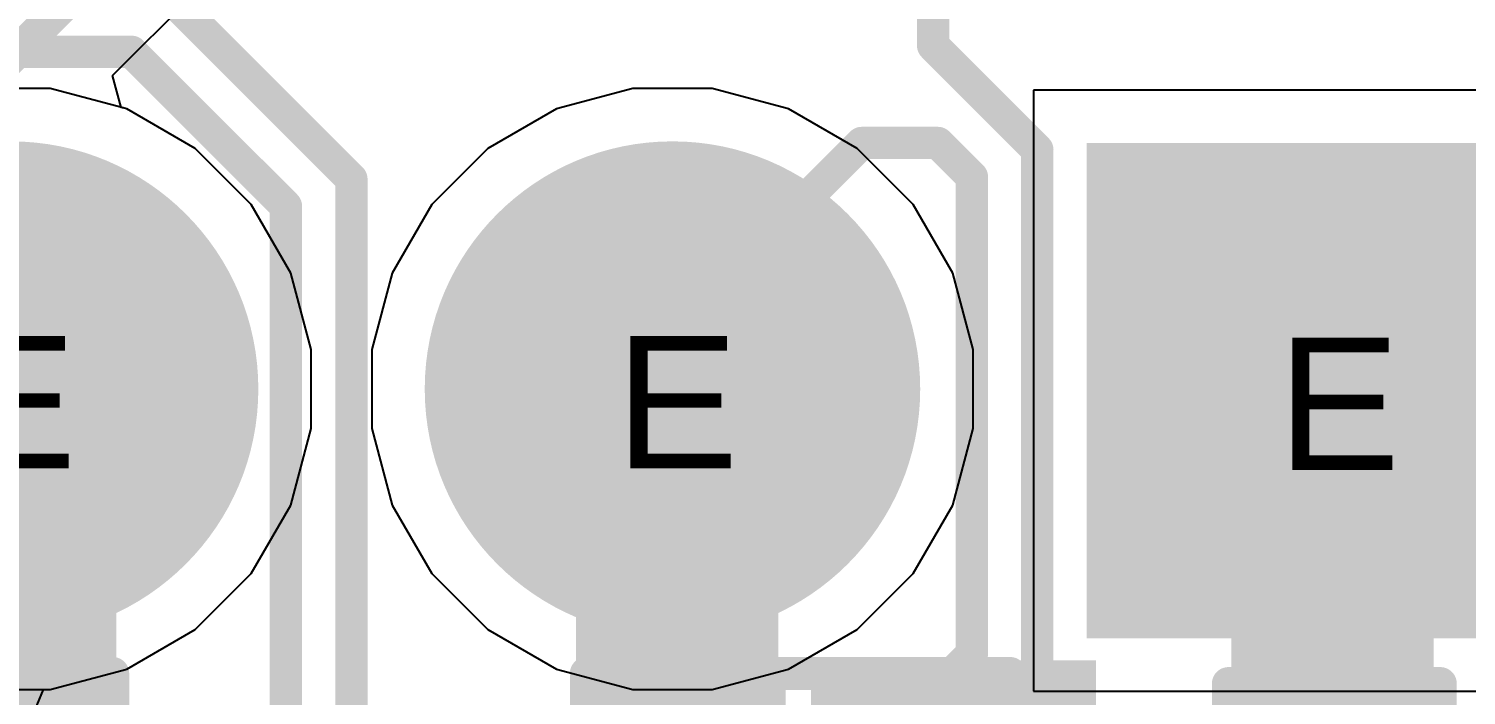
# Model space of a CAD drawing. Header units: inches. Extents: x 0 to 208, y 0 to 213.
# Drawn here: x 5.1643 to 5.3814, y 3.5692 to 3.67 of the extents above; entities that cross this region are included whole.
import ezdxf

# ---------------------------------------------------------------- set-up
doc = ezdxf.new("R2010")
doc.units = ezdxf.units.IN
doc.header["$MEASUREMENT"] = 0
for name, color, linetype in [('Bottom Layer', 5, 'Continuous'), ('Bottom Overlay', 54, 'Continuous'), ('Bottom Paste', 16, 'Continuous'), ('Bottom Solder', 6, 'Continuous'), ('Drill Drawing', 1, 'Continuous'), ('L2_GND1', 16, 'Continuous'), ('L3_SIG1', 76, 'Continuous'), ('L4_PWR', 90, 'Continuous'), ('L5_GND2', 156, 'Continuous'), ('L6_SIG2', 130, 'Continuous'), ('L7_GND3', 216, 'Continuous'), ('Multi-Layer', 9, 'Continuous'), ('Pad Holes', 156, 'Continuous'), ('Top Layer', 1, 'Continuous'), ('Top Solder', 216, 'Continuous')]:
    doc.layers.add(name, color=color, linetype=linetype)
doc.styles.add('Arial', font='', dxfattribs={"height": 0.2})
doc.styles.get('Arial').set_extended_font_data('Arial')

# ---------------------------------------------------------------- blocks, each defined once
blk = doc.blocks.new('HR911130C_520')
at = {"layer": 'Bottom Layer'}
h = blk.add_hatch(color=5, dxfattribs=at)
edge = h.paths.add_edge_path()
edge.add_arc((0.025, -0.27238), 0.03543, 0, 360)
h = blk.add_hatch(color=5, dxfattribs=at)
edge = h.paths.add_edge_path()
edge.add_arc((0.125, -0.27238), 0.03543, 0, 360)
blk.add_hatch(color=5, dxfattribs=at).paths.add_polyline_path([(0.26043, -0.30805), (0.18957, -0.30805), (0.18957, -0.23719), (0.26043, -0.23719)])
at = {"layer": 'Bottom Solder'}
h = blk.add_hatch(color=6, dxfattribs=at)
edge = h.paths.add_edge_path()
edge.add_arc((0.025, -0.27238), 0.03743, 0, 360)
h = blk.add_hatch(color=6, dxfattribs=at)
edge = h.paths.add_edge_path()
edge.add_arc((0.125, -0.27238), 0.03743, 0, 360)
blk.add_hatch(color=6, dxfattribs=at).paths.add_polyline_path([(0.26243, -0.31005), (0.18757, -0.31005), (0.18757, -0.23519), (0.26243, -0.23519)])
at = {"layer": 'L2_GND1'}
h = blk.add_hatch(color=16, dxfattribs=at)
edge = h.paths.add_edge_path()
edge.add_arc((0.025, -0.27238), 0.03543, 0, 360)
h = blk.add_hatch(color=16, dxfattribs=at)
edge = h.paths.add_edge_path()
edge.add_arc((0.125, -0.27238), 0.03543, 0, 360)
blk.add_hatch(color=16, dxfattribs=at).paths.add_polyline_path([(0.26043, -0.30805), (0.18957, -0.30805), (0.18957, -0.23719), (0.26043, -0.23719)])
at = {"layer": 'L3_SIG1'}
h = blk.add_hatch(color=76, dxfattribs=at)
edge = h.paths.add_edge_path()
edge.add_arc((0.025, -0.27238), 0.03543, 0, 360)
h = blk.add_hatch(color=76, dxfattribs=at)
edge = h.paths.add_edge_path()
edge.add_arc((0.125, -0.27238), 0.03543, 0, 360)
blk.add_hatch(color=76, dxfattribs=at).paths.add_polyline_path([(0.26043, -0.30805), (0.18957, -0.30805), (0.18957, -0.23719), (0.26043, -0.23719)])
at = {"layer": 'L4_PWR'}
h = blk.add_hatch(color=90, dxfattribs=at)
edge = h.paths.add_edge_path()
edge.add_arc((0.025, -0.27238), 0.03543, 0, 360)
h = blk.add_hatch(color=90, dxfattribs=at)
edge = h.paths.add_edge_path()
edge.add_arc((0.125, -0.27238), 0.03543, 0, 360)
blk.add_hatch(color=90, dxfattribs=at).paths.add_polyline_path([(0.26043, -0.30805), (0.18957, -0.30805), (0.18957, -0.23719), (0.26043, -0.23719)])
at = {"layer": 'L5_GND2'}
h = blk.add_hatch(color=156, dxfattribs=at)
edge = h.paths.add_edge_path()
edge.add_arc((0.025, -0.27238), 0.03543, 0, 360)
h = blk.add_hatch(color=156, dxfattribs=at)
edge = h.paths.add_edge_path()
edge.add_arc((0.125, -0.27238), 0.03543, 0, 360)
blk.add_hatch(color=156, dxfattribs=at).paths.add_polyline_path([(0.26043, -0.30805), (0.18957, -0.30805), (0.18957, -0.23719), (0.26043, -0.23719)])
at = {"layer": 'L6_SIG2'}
h = blk.add_hatch(color=130, dxfattribs=at)
edge = h.paths.add_edge_path()
edge.add_arc((0.025, -0.27238), 0.03543, 0, 360)
h = blk.add_hatch(color=130, dxfattribs=at)
edge = h.paths.add_edge_path()
edge.add_arc((0.125, -0.27238), 0.03543, 0, 360)
blk.add_hatch(color=130, dxfattribs=at).paths.add_polyline_path([(0.26043, -0.30805), (0.18957, -0.30805), (0.18957, -0.23719), (0.26043, -0.23719)])
at = {"layer": 'L7_GND3'}
h = blk.add_hatch(color=216, dxfattribs=at)
edge = h.paths.add_edge_path()
edge.add_arc((0.025, -0.27238), 0.03543, 0, 360)
h = blk.add_hatch(color=216, dxfattribs=at)
edge = h.paths.add_edge_path()
edge.add_arc((0.125, -0.27238), 0.03543, 0, 360)
blk.add_hatch(color=216, dxfattribs=at).paths.add_polyline_path([(0.26043, -0.30805), (0.18957, -0.30805), (0.18957, -0.23719), (0.26043, -0.23719)])
at = {"layer": 'Multi-Layer'}
h = blk.add_hatch(color=9, dxfattribs=at)
edge = h.paths.add_edge_path()
edge.add_arc((0.025, -0.27238), 0.03543, 0, 360)
h = blk.add_hatch(color=9, dxfattribs=at)
edge = h.paths.add_edge_path()
edge.add_arc((0.125, -0.27238), 0.03543, 0, 360)
blk.add_hatch(color=9, dxfattribs=at).paths.add_polyline_path([(0.26043, -0.30805), (0.18957, -0.30805), (0.18957, -0.23719), (0.26043, -0.23719)])
at = {"layer": 'Pad Holes'}
h = blk.add_hatch(color=7, dxfattribs=at)
edge = h.paths.add_edge_path()
edge.add_arc((0.025, -0.27238), 0.01772, 0, 360)
h = blk.add_hatch(color=7, dxfattribs=at)
edge = h.paths.add_edge_path()
edge.add_arc((0.125, -0.27238), 0.01772, 0, 360)
h = blk.add_hatch(color=7, dxfattribs=at)
edge = h.paths.add_edge_path()
edge.add_arc((0.225, -0.27262), 0.01772, 0, 360)
at = {"layer": 'Top Layer'}
h = blk.add_hatch(color=1, dxfattribs=at)
edge = h.paths.add_edge_path()
edge.add_arc((0.025, -0.27238), 0.03543, 0, 360)
h = blk.add_hatch(color=1, dxfattribs=at)
edge = h.paths.add_edge_path()
edge.add_arc((0.125, -0.27238), 0.03543, 0, 360)
blk.add_hatch(color=1, dxfattribs=at).paths.add_polyline_path([(0.26043, -0.30805), (0.18957, -0.30805), (0.18957, -0.23719), (0.26043, -0.23719)])
at = {"layer": 'Top Solder'}
h = blk.add_hatch(color=216, dxfattribs=at)
edge = h.paths.add_edge_path()
edge.add_arc((0.025, -0.27238), 0.03743, 0, 360)
h = blk.add_hatch(color=216, dxfattribs=at)
edge = h.paths.add_edge_path()
edge.add_arc((0.125, -0.27238), 0.03743, 0, 360)
blk.add_hatch(color=216, dxfattribs=at).paths.add_polyline_path([(0.26243, -0.31005), (0.18757, -0.31005), (0.18757, -0.23519), (0.26243, -0.23519)])
blk = doc.blocks.new('DFN1006_2L__B_541')
at = {"layer": 'Bottom Layer'}
for points in [[(-0.02756, 0.01299), (-0.00591, 0.01299), (-0.00591, -0.01299), (-0.02756, -0.01299)], [(0.0059, 0.01299), (0.02756, 0.01299), (0.02756, -0.01299), (0.0059, -0.01299)]]:
    blk.add_hatch(color=5, dxfattribs=at).paths.add_polyline_path(points)
at = {"layer": 'Bottom Overlay'}
blk.add_hatch(color=54, dxfattribs=at).paths.add_polyline_path([(-0.04501, -0.02001), (-0.03201, -0.02001), (-0.03201, 0.01999), (-0.04501, 0.01999)])
at = {"layer": 'Bottom Paste'}
for points in [[(-0.02756, 0.01299), (-0.00591, 0.01299), (-0.00591, -0.01299), (-0.02756, -0.01299)], [(0.0059, 0.01299), (0.02756, 0.01299), (0.02756, -0.01299), (0.0059, -0.01299)]]:
    blk.add_hatch(color=16, dxfattribs=at).paths.add_polyline_path(points)
at = {"layer": 'Bottom Solder'}
for points in [[(-0.03156, 0.01699), (-0.00191, 0.01699), (-0.00191, -0.01699), (-0.03156, -0.01699)], [(0.0019, 0.01699), (0.03156, 0.01699), (0.03156, -0.01699), (0.0019, -0.01699)]]:
    blk.add_hatch(color=6, dxfattribs=at).paths.add_polyline_path(points)
at = {"layer": 'Bottom Overlay'}
for points in [[(-0.032, -0.018, 0.005, 0.005, 0), (-0.032, 0.018, 0.005, 0.005, 0)], [(-0.032, 0.018, 0.005, 0.005, 0), (0.032, 0.018, 0.005, 0.005, 0)], [(0.032, -0.018, 0.005, 0.005, 0), (0.032, 0.018, 0.005, 0.005, 0)], [(-0.032, -0.018, 0.005, 0.005, 0), (0.032, -0.018, 0.005, 0.005, 0)]]:
    blk.add_lwpolyline(points, format="xyseb", dxfattribs=at)
for points in [[(-0.03325, 0.018, 0.0025, 0.0025, 1), (-0.03075, 0.018, 0.0025, 0.0025, 1)], [(-0.03325, 0.018, 0.0025, 0.0025, 1), (-0.03075, 0.018, 0.0025, 0.0025, 1)], [(0.03075, 0.018, 0.0025, 0.0025, 1), (0.03325, 0.018, 0.0025, 0.0025, 1)], [(0.03075, 0.018, 0.0025, 0.0025, 1), (0.03325, 0.018, 0.0025, 0.0025, 1)], [(-0.03325, -0.018, 0.0025, 0.0025, 1), (-0.03075, -0.018, 0.0025, 0.0025, 1)], [(-0.03325, -0.018, 0.0025, 0.0025, 1), (-0.03075, -0.018, 0.0025, 0.0025, 1)], [(0.03075, -0.018, 0.0025, 0.0025, 1), (0.03325, -0.018, 0.0025, 0.0025, 1)], [(0.03075, -0.018, 0.0025, 0.0025, 1), (0.03325, -0.018, 0.0025, 0.0025, 1)]]:
    blk.add_lwpolyline(points, format="xyseb", close=True, dxfattribs=at)
blk = doc.blocks.new('DFN1006_2L__B_544')
at = {"layer": 'Bottom Layer'}
for points in [[(-0.02756, 0.01299), (-0.00591, 0.01299), (-0.00591, -0.01299), (-0.02756, -0.01299)], [(0.0059, 0.01299), (0.02756, 0.01299), (0.02756, -0.01299), (0.0059, -0.01299)]]:
    blk.add_hatch(color=5, dxfattribs=at).paths.add_polyline_path(points)
at = {"layer": 'Bottom Overlay'}
blk.add_hatch(color=54, dxfattribs=at).paths.add_polyline_path([(-0.04501, -0.02001), (-0.03201, -0.02001), (-0.03201, 0.01999), (-0.04501, 0.01999)])
at = {"layer": 'Bottom Paste'}
for points in [[(-0.02756, 0.01299), (-0.00591, 0.01299), (-0.00591, -0.01299), (-0.02756, -0.01299)], [(0.0059, 0.01299), (0.02756, 0.01299), (0.02756, -0.01299), (0.0059, -0.01299)]]:
    blk.add_hatch(color=16, dxfattribs=at).paths.add_polyline_path(points)
at = {"layer": 'Bottom Solder'}
for points in [[(-0.03156, 0.01699), (-0.00191, 0.01699), (-0.00191, -0.01699), (-0.03156, -0.01699)], [(0.0019, 0.01699), (0.03156, 0.01699), (0.03156, -0.01699), (0.0019, -0.01699)]]:
    blk.add_hatch(color=6, dxfattribs=at).paths.add_polyline_path(points)
at = {"layer": 'Bottom Overlay'}
for points in [[(-0.032, 0.018, 0.005, 0.005, 0), (-0.032, -0.018, 0.005, 0.005, 0)], [(0.032, 0.018, 0.005, 0.005, 0), (-0.032, 0.018, 0.005, 0.005, 0)], [(0.032, 0.018, 0.005, 0.005, 0), (0.032, -0.018, 0.005, 0.005, 0)], [(0.032, -0.018, 0.005, 0.005, 0), (-0.032, -0.018, 0.005, 0.005, 0)]]:
    blk.add_lwpolyline(points, format="xyseb", dxfattribs=at)
for points in [[(-0.03325, 0.018, 0.0025, 0.0025, 1), (-0.03075, 0.018, 0.0025, 0.0025, 1)], [(-0.03325, 0.018, 0.0025, 0.0025, 1), (-0.03075, 0.018, 0.0025, 0.0025, 1)], [(0.03075, 0.018, 0.0025, 0.0025, 1), (0.03325, 0.018, 0.0025, 0.0025, 1)], [(0.03075, 0.018, 0.0025, 0.0025, 1), (0.03325, 0.018, 0.0025, 0.0025, 1)], [(-0.03325, -0.018, 0.0025, 0.0025, 1), (-0.03075, -0.018, 0.0025, 0.0025, 1)], [(-0.03325, -0.018, 0.0025, 0.0025, 1), (-0.03075, -0.018, 0.0025, 0.0025, 1)], [(0.03075, -0.018, 0.0025, 0.0025, 1), (0.03325, -0.018, 0.0025, 0.0025, 1)], [(0.03075, -0.018, 0.0025, 0.0025, 1), (0.03325, -0.018, 0.0025, 0.0025, 1)]]:
    blk.add_lwpolyline(points, format="xyseb", close=True, dxfattribs=at)
blk = doc.blocks.new('____0402_B_593')
at = {"layer": 'Bottom Layer'}
for points in [[(-0.0095, 0.0125), (-0.0095, -0.0125), (-0.0275, -0.0125), (-0.0275, 0.0125)], [(0.0275, 0.0125), (0.0275, -0.0125), (0.0095, -0.0125), (0.0095, 0.0125)]]:
    blk.add_hatch(color=5, dxfattribs=at).paths.add_polyline_path(points)
at = {"layer": 'Bottom Paste'}
for points in [[(-0.0095, 0.0125), (-0.0095, -0.0125), (-0.0275, -0.0125), (-0.0275, 0.0125)], [(0.0275, 0.0125), (0.0275, -0.0125), (0.0095, -0.0125), (0.0095, 0.0125)]]:
    blk.add_hatch(color=16, dxfattribs=at).paths.add_polyline_path(points)
at = {"layer": 'Bottom Solder'}
for points in [[(-0.00714, 0.01486), (-0.00714, -0.01486), (-0.02986, -0.01486), (-0.02986, 0.01486)], [(0.02986, 0.01486), (0.02986, -0.01486), (0.00714, -0.01486), (0.00714, 0.01486)]]:
    blk.add_hatch(color=6, dxfattribs=at).paths.add_polyline_path(points)
at = {"layer": 'Bottom Overlay'}
for points in [[(-0.031, 0.016, 0.005, 0.005, 0), (-0.011, 0.016, 0.005, 0.005, 0)], [(-0.031, 0.016, 0.005, 0.005, 0), (-0.031, -0.016, 0.005, 0.005, 0)], [(0.011, 0.016, 0.005, 0.005, 0), (0.031, 0.016, 0.005, 0.005, 0)], [(0.031, 0.016, 0.005, 0.005, 0), (0.031, -0.016, 0.005, 0.005, 0)], [(-0.031, -0.016, 0.005, 0.005, 0), (-0.011, -0.016, 0.005, 0.005, 0)], [(0.011, -0.016, 0.005, 0.005, 0), (0.031, -0.016, 0.005, 0.005, 0)]]:
    blk.add_lwpolyline(points, format="xyseb", dxfattribs=at)
for points in [[(-0.03225, 0.016, 0.0025, 0.0025, 1), (-0.02975, 0.016, 0.0025, 0.0025, 1)], [(-0.03225, 0.016, 0.0025, 0.0025, 1), (-0.02975, 0.016, 0.0025, 0.0025, 1)], [(-0.01225, 0.016, 0.0025, 0.0025, 1), (-0.00975, 0.016, 0.0025, 0.0025, 1)], [(0.00975, 0.016, 0.0025, 0.0025, 1), (0.01225, 0.016, 0.0025, 0.0025, 1)], [(0.02975, 0.016, 0.0025, 0.0025, 1), (0.03225, 0.016, 0.0025, 0.0025, 1)], [(0.02975, 0.016, 0.0025, 0.0025, 1), (0.03225, 0.016, 0.0025, 0.0025, 1)], [(-0.03225, -0.016, 0.0025, 0.0025, 1), (-0.02975, -0.016, 0.0025, 0.0025, 1)], [(-0.03225, -0.016, 0.0025, 0.0025, 1), (-0.02975, -0.016, 0.0025, 0.0025, 1)], [(-0.01225, -0.016, 0.0025, 0.0025, 1), (-0.00975, -0.016, 0.0025, 0.0025, 1)], [(0.00975, -0.016, 0.0025, 0.0025, 1), (0.01225, -0.016, 0.0025, 0.0025, 1)], [(0.02975, -0.016, 0.0025, 0.0025, 1), (0.03225, -0.016, 0.0025, 0.0025, 1)], [(0.02975, -0.016, 0.0025, 0.0025, 1), (0.03225, -0.016, 0.0025, 0.0025, 1)]]:
    blk.add_lwpolyline(points, format="xyseb", close=True, dxfattribs=at)

msp = doc.modelspace()

# ---------------------------------------------------------------- hatches: boundary and pattern name
at = {"layer": 'Bottom Layer'}
for points in [[(5.34594, 3.54887), (5.37651, 3.54887), (5.37651, 3.63324), (5.34594, 3.63324)], [(5.14694, 3.54153), (5.17751, 3.54153), (5.17751, 3.6269), (5.14694, 3.6269)], [(5.24694, 3.54153), (5.27751, 3.54153), (5.27751, 3.6269), (5.24694, 3.6269)]]:
    msp.add_hatch(color=5, dxfattribs=at).paths.add_polyline_path(points)

# ---------------------------------------------------------------- linework, layer by layer
for points in [[(5.18389, 3.67638, 0.00489, 0.00489, 0), (5.213, 3.64727, 0.00489, 0.00489, 0)], [(5.15376, 3.66649, 0.00489, 0.00489, 0), (5.17979, 3.66649, 0.00489, 0.00489, 0)], [(5.17979, 3.66649, 0.00489, 0.00489, 0), (5.20311, 3.64317, 0.00489, 0.00489, 0)], [(5.213, 3.54572, 0.00489, 0.00489, 0), (5.213, 3.64727, 0.00489, 0.00489, 0)], [(5.20311, 3.54982, 0.00489, 0.00489, 0), (5.20311, 3.64317, 0.00489, 0.00489, 0)]]:
    msp.add_lwpolyline(points, format="xyseb", dxfattribs=at)
for points in [[(5.17857, 3.66649, 0.00244, 0.00244, 1), (5.18102, 3.66649, 0.00244, 0.00244, 1)], [(5.17857, 3.66649, 0.00244, 0.00244, 1), (5.18102, 3.66649, 0.00244, 0.00244, 1)], [(5.21178, 3.64727, 0.00244, 0.00244, 1), (5.21422, 3.64727, 0.00244, 0.00244, 1)], [(5.21178, 3.64727, 0.00244, 0.00244, 1), (5.21422, 3.64727, 0.00244, 0.00244, 1)], [(5.20189, 3.64317, 0.00244, 0.00244, 1), (5.20433, 3.64317, 0.00244, 0.00244, 1)], [(5.20189, 3.64317, 0.00244, 0.00244, 1), (5.20433, 3.64317, 0.00244, 0.00244, 1)]]:
    msp.add_lwpolyline(points, format="xyseb", close=True, dxfattribs=at)
at = {"layer": 'L2_GND1'}
for p, q in [((5.16749, 3.66096), (5.15553, 3.66096)), ((5.17905, 3.65786), (5.16749, 3.66096)), ((5.25553, 3.66096), (5.24398, 3.65786)), ((5.26749, 3.66096), (5.25553, 3.66096)), ((5.27905, 3.65786), (5.26749, 3.66096)), ((5.40694, 3.66072), (5.31608, 3.66072)), ((5.31608, 3.66072), (5.31608, 3.56985)), ((5.18941, 3.65188), (5.17905, 3.65786)), ((5.24398, 3.65786), (5.23362, 3.65188)), ((5.28941, 3.65188), (5.27905, 3.65786)), ((5.19787, 3.64342), (5.18941, 3.65188)), ((5.23362, 3.65188), (5.22516, 3.64342)), ((5.29787, 3.64342), (5.28941, 3.65188)), ((5.20385, 3.63306), (5.19787, 3.64342)), ((5.22516, 3.64342), (5.21917, 3.63306)), ((5.30385, 3.63306), (5.29787, 3.64342)), ((5.20694, 3.62151), (5.20385, 3.63306)), ((5.21917, 3.63306), (5.21608, 3.62151)), ((5.30694, 3.62151), (5.30385, 3.63306)), ((5.20694, 3.60954), (5.20694, 3.62151)), ((5.21608, 3.62151), (5.21608, 3.60954)), ((5.30694, 3.60954), (5.30694, 3.62151)), ((5.20385, 3.59799), (5.20694, 3.60954)), ((5.21608, 3.60954), (5.21917, 3.59799)), ((5.30385, 3.59799), (5.30694, 3.60954)), ((5.19787, 3.58763), (5.20385, 3.59799)), ((5.21917, 3.59799), (5.22516, 3.58763)), ((5.29787, 3.58763), (5.30385, 3.59799)), ((5.18941, 3.57917), (5.19787, 3.58763)), ((5.22516, 3.58763), (5.23362, 3.57917)), ((5.28941, 3.57917), (5.29787, 3.58763)), ((5.17905, 3.57319), (5.18941, 3.57917)), ((5.23362, 3.57917), (5.24398, 3.57319)), ((5.27905, 3.57319), (5.28941, 3.57917)), ((5.16749, 3.57009), (5.17905, 3.57319)), ((5.24398, 3.57319), (5.25553, 3.57009)), ((5.26749, 3.57009), (5.27905, 3.57319)), ((5.15553, 3.57009), (5.16749, 3.57009)), ((5.25553, 3.57009), (5.26749, 3.57009)), ((5.31608, 3.56985), (5.40694, 3.56985))]:
    msp.add_line(p, q, dxfattribs=at)
at = {"layer": 'L3_SIG1'}
for p, q in [((5.17692, 3.66291), (5.18968, 3.67567)), ((5.17822, 3.65809), (5.17692, 3.66291)), ((5.25553, 3.66096), (5.24398, 3.65786)), ((5.26749, 3.66096), (5.25553, 3.66096)), ((5.27905, 3.65786), (5.26749, 3.66096)), ((5.40694, 3.66072), (5.31608, 3.66072)), ((5.31608, 3.66072), (5.31608, 3.56985)), ((5.17905, 3.65786), (5.17822, 3.65809)), ((5.18941, 3.65188), (5.17905, 3.65786)), ((5.24398, 3.65786), (5.23362, 3.65188)), ((5.28941, 3.65188), (5.27905, 3.65786)), ((5.19787, 3.64342), (5.18941, 3.65188)), ((5.23362, 3.65188), (5.22516, 3.64342)), ((5.29787, 3.64342), (5.28941, 3.65188)), ((5.20385, 3.63306), (5.19787, 3.64342)), ((5.22516, 3.64342), (5.21917, 3.63306)), ((5.30385, 3.63306), (5.29787, 3.64342)), ((5.20694, 3.62151), (5.20385, 3.63306)), ((5.21917, 3.63306), (5.21608, 3.62151)), ((5.30694, 3.62151), (5.30385, 3.63306)), ((5.20694, 3.60954), (5.20694, 3.62151)), ((5.21608, 3.62151), (5.21608, 3.60954)), ((5.30694, 3.60954), (5.30694, 3.62151)), ((5.20385, 3.59799), (5.20694, 3.60954)), ((5.21608, 3.60954), (5.21917, 3.59799)), ((5.30385, 3.59799), (5.30694, 3.60954)), ((5.19787, 3.58763), (5.20385, 3.59799)), ((5.21917, 3.59799), (5.22516, 3.58763)), ((5.29787, 3.58763), (5.30385, 3.59799)), ((5.18941, 3.57917), (5.19787, 3.58763)), ((5.22516, 3.58763), (5.23362, 3.57917)), ((5.28941, 3.57917), (5.29787, 3.58763)), ((5.17905, 3.57319), (5.18941, 3.57917)), ((5.23362, 3.57917), (5.24398, 3.57319)), ((5.27905, 3.57319), (5.28941, 3.57917)), ((5.16749, 3.57009), (5.17905, 3.57319)), ((5.24398, 3.57319), (5.25553, 3.57009)), ((5.26749, 3.57009), (5.27905, 3.57319)), ((5.15553, 3.57009), (5.16749, 3.57009)), ((5.25553, 3.57009), (5.26749, 3.57009)), ((5.31608, 3.56985), (5.40694, 3.56985))]:
    msp.add_line(p, q, dxfattribs=at)
msp.add_lwpolyline([(5.15984, 3.66386, 0.005, 0.005, 0), (5.21151, 3.71553, 0.005, 0.005, 0)], format="xyseb", dxfattribs=at)
at = {"layer": 'L4_PWR'}
for p, q in [((5.16749, 3.66096), (5.15553, 3.66096)), ((5.17905, 3.65786), (5.16749, 3.66096)), ((5.25553, 3.66096), (5.24398, 3.65786)), ((5.26749, 3.66096), (5.25553, 3.66096)), ((5.27905, 3.65786), (5.26749, 3.66096)), ((5.40694, 3.66072), (5.31608, 3.66072)), ((5.31608, 3.66072), (5.31608, 3.56985)), ((5.18941, 3.65188), (5.17905, 3.65786)), ((5.24398, 3.65786), (5.23362, 3.65188)), ((5.28941, 3.65188), (5.27905, 3.65786)), ((5.19787, 3.64342), (5.18941, 3.65188)), ((5.23362, 3.65188), (5.22516, 3.64342)), ((5.29787, 3.64342), (5.28941, 3.65188)), ((5.20385, 3.63306), (5.19787, 3.64342)), ((5.22516, 3.64342), (5.21917, 3.63306)), ((5.30385, 3.63306), (5.29787, 3.64342)), ((5.20694, 3.62151), (5.20385, 3.63306)), ((5.21917, 3.63306), (5.21608, 3.62151)), ((5.30694, 3.62151), (5.30385, 3.63306)), ((5.20694, 3.60954), (5.20694, 3.62151)), ((5.21608, 3.62151), (5.21608, 3.60954)), ((5.30694, 3.60954), (5.30694, 3.62151)), ((5.20385, 3.59799), (5.20694, 3.60954)), ((5.21608, 3.60954), (5.21917, 3.59799)), ((5.30385, 3.59799), (5.30694, 3.60954)), ((5.19787, 3.58763), (5.20385, 3.59799)), ((5.21917, 3.59799), (5.22516, 3.58763)), ((5.29787, 3.58763), (5.30385, 3.59799)), ((5.18941, 3.57917), (5.19787, 3.58763)), ((5.22516, 3.58763), (5.23362, 3.57917)), ((5.28941, 3.57917), (5.29787, 3.58763)), ((5.17905, 3.57319), (5.18941, 3.57917)), ((5.23362, 3.57917), (5.24398, 3.57319)), ((5.27905, 3.57319), (5.28941, 3.57917)), ((5.16749, 3.57009), (5.17905, 3.57319)), ((5.24398, 3.57319), (5.25553, 3.57009)), ((5.26749, 3.57009), (5.27905, 3.57319)), ((5.15553, 3.57009), (5.16749, 3.57009)), ((5.25553, 3.57009), (5.26749, 3.57009)), ((5.31608, 3.56985), (5.40694, 3.56985))]:
    msp.add_line(p, q, dxfattribs=at)
at = {"layer": 'L5_GND2'}
for p, q in [((5.16749, 3.66096), (5.15553, 3.66096)), ((5.17905, 3.65786), (5.16749, 3.66096)), ((5.25553, 3.66096), (5.24398, 3.65786)), ((5.26749, 3.66096), (5.25553, 3.66096)), ((5.27905, 3.65786), (5.26749, 3.66096)), ((5.40694, 3.66072), (5.31608, 3.66072)), ((5.31608, 3.66072), (5.31608, 3.56985)), ((5.18941, 3.65188), (5.17905, 3.65786)), ((5.24398, 3.65786), (5.23362, 3.65188)), ((5.28941, 3.65188), (5.27905, 3.65786)), ((5.19787, 3.64342), (5.18941, 3.65188)), ((5.23362, 3.65188), (5.22516, 3.64342)), ((5.29787, 3.64342), (5.28941, 3.65188)), ((5.20385, 3.63306), (5.19787, 3.64342)), ((5.22516, 3.64342), (5.21917, 3.63306)), ((5.30385, 3.63306), (5.29787, 3.64342)), ((5.20694, 3.62151), (5.20385, 3.63306)), ((5.21917, 3.63306), (5.21608, 3.62151)), ((5.30694, 3.62151), (5.30385, 3.63306)), ((5.20694, 3.60954), (5.20694, 3.62151)), ((5.21608, 3.62151), (5.21608, 3.60954)), ((5.30694, 3.60954), (5.30694, 3.62151)), ((5.20385, 3.59799), (5.20694, 3.60954)), ((5.21608, 3.60954), (5.21917, 3.59799)), ((5.30385, 3.59799), (5.30694, 3.60954)), ((5.19787, 3.58763), (5.20385, 3.59799)), ((5.21917, 3.59799), (5.22516, 3.58763)), ((5.29787, 3.58763), (5.30385, 3.59799)), ((5.18941, 3.57917), (5.19787, 3.58763)), ((5.22516, 3.58763), (5.23362, 3.57917)), ((5.28941, 3.57917), (5.29787, 3.58763)), ((5.17905, 3.57319), (5.18941, 3.57917)), ((5.23362, 3.57917), (5.24398, 3.57319)), ((5.27905, 3.57319), (5.28941, 3.57917)), ((5.16749, 3.57009), (5.17905, 3.57319)), ((5.24398, 3.57319), (5.25553, 3.57009)), ((5.26749, 3.57009), (5.27905, 3.57319)), ((5.15553, 3.57009), (5.16749, 3.57009)), ((5.25553, 3.57009), (5.26749, 3.57009)), ((5.31608, 3.56985), (5.40694, 3.56985))]:
    msp.add_line(p, q, dxfattribs=at)
at = {"layer": 'L6_SIG2'}
for p, q in [((5.16749, 3.66096), (5.15553, 3.66096)), ((5.17905, 3.65786), (5.16749, 3.66096)), ((5.25553, 3.66096), (5.24398, 3.65786)), ((5.26749, 3.66096), (5.25553, 3.66096)), ((5.27905, 3.65786), (5.26749, 3.66096)), ((5.40694, 3.66072), (5.31608, 3.66072)), ((5.31608, 3.66072), (5.31608, 3.56985)), ((5.18941, 3.65188), (5.17905, 3.65786)), ((5.24398, 3.65786), (5.23362, 3.65188)), ((5.28941, 3.65188), (5.27905, 3.65786)), ((5.19787, 3.64342), (5.18941, 3.65188)), ((5.23362, 3.65188), (5.22516, 3.64342)), ((5.29787, 3.64342), (5.28941, 3.65188)), ((5.20385, 3.63306), (5.19787, 3.64342)), ((5.22516, 3.64342), (5.21917, 3.63306)), ((5.30385, 3.63306), (5.29787, 3.64342)), ((5.20694, 3.62151), (5.20385, 3.63306)), ((5.21917, 3.63306), (5.21608, 3.62151)), ((5.30694, 3.62151), (5.30385, 3.63306)), ((5.20694, 3.60954), (5.20694, 3.62151)), ((5.21608, 3.62151), (5.21608, 3.60954)), ((5.30694, 3.60954), (5.30694, 3.62151)), ((5.20385, 3.59799), (5.20694, 3.60954)), ((5.21608, 3.60954), (5.21917, 3.59799)), ((5.30385, 3.59799), (5.30694, 3.60954)), ((5.19787, 3.58763), (5.20385, 3.59799)), ((5.21917, 3.59799), (5.22516, 3.58763)), ((5.29787, 3.58763), (5.30385, 3.59799)), ((5.18941, 3.57917), (5.19787, 3.58763)), ((5.22516, 3.58763), (5.23362, 3.57917)), ((5.28941, 3.57917), (5.29787, 3.58763)), ((5.17905, 3.57319), (5.18941, 3.57917)), ((5.23362, 3.57917), (5.24398, 3.57319)), ((5.27905, 3.57319), (5.28941, 3.57917)), ((5.16749, 3.57009), (5.17905, 3.57319)), ((5.24398, 3.57319), (5.25553, 3.57009)), ((5.26749, 3.57009), (5.27905, 3.57319)), ((5.16455, 3.56547), (5.16646, 3.57009)), ((5.16646, 3.57009), (5.16749, 3.57009)), ((5.25553, 3.57009), (5.26749, 3.57009)), ((5.31608, 3.56985), (5.40694, 3.56985))]:
    msp.add_line(p, q, dxfattribs=at)
at = {"layer": 'L7_GND3'}
for p, q in [((5.16749, 3.66096), (5.15553, 3.66096)), ((5.17905, 3.65786), (5.16749, 3.66096)), ((5.25553, 3.66096), (5.24398, 3.65786)), ((5.26749, 3.66096), (5.25553, 3.66096)), ((5.27905, 3.65786), (5.26749, 3.66096)), ((5.40694, 3.66072), (5.31608, 3.66072)), ((5.31608, 3.66072), (5.31608, 3.56985)), ((5.18941, 3.65188), (5.17905, 3.65786)), ((5.24398, 3.65786), (5.23362, 3.65188)), ((5.28941, 3.65188), (5.27905, 3.65786)), ((5.19787, 3.64342), (5.18941, 3.65188)), ((5.23362, 3.65188), (5.22516, 3.64342)), ((5.29787, 3.64342), (5.28941, 3.65188)), ((5.20385, 3.63306), (5.19787, 3.64342)), ((5.22516, 3.64342), (5.21917, 3.63306)), ((5.30385, 3.63306), (5.29787, 3.64342)), ((5.20694, 3.62151), (5.20385, 3.63306)), ((5.21917, 3.63306), (5.21608, 3.62151)), ((5.30694, 3.62151), (5.30385, 3.63306)), ((5.20694, 3.60954), (5.20694, 3.62151)), ((5.21608, 3.62151), (5.21608, 3.60954)), ((5.30694, 3.60954), (5.30694, 3.62151)), ((5.20385, 3.59799), (5.20694, 3.60954)), ((5.21608, 3.60954), (5.21917, 3.59799)), ((5.30385, 3.59799), (5.30694, 3.60954)), ((5.19787, 3.58763), (5.20385, 3.59799)), ((5.21917, 3.59799), (5.22516, 3.58763)), ((5.29787, 3.58763), (5.30385, 3.59799)), ((5.18941, 3.57917), (5.19787, 3.58763)), ((5.22516, 3.58763), (5.23362, 3.57917)), ((5.28941, 3.57917), (5.29787, 3.58763)), ((5.17905, 3.57319), (5.18941, 3.57917)), ((5.23362, 3.57917), (5.24398, 3.57319)), ((5.27905, 3.57319), (5.28941, 3.57917)), ((5.16749, 3.57009), (5.17905, 3.57319)), ((5.24398, 3.57319), (5.25553, 3.57009)), ((5.26749, 3.57009), (5.27905, 3.57319)), ((5.15553, 3.57009), (5.16749, 3.57009)), ((5.25553, 3.57009), (5.26749, 3.57009)), ((5.31608, 3.56985), (5.40694, 3.56985))]:
    msp.add_line(p, q, dxfattribs=at)
at = {"layer": 'Top Layer'}
for points in [[(5.30089, 3.66743, 0.00489, 0.00489, 0), (5.30089, 3.70491, 0.00489, 0.00489, 0)], [(5.30089, 3.66743, 0.00489, 0.00489, 0), (5.31663, 3.65168, 0.00489, 0.00489, 0)], [(5.26151, 3.62413, 0.00489, 0.00489, 0), (5.29011, 3.65272, 0.00489, 0.00489, 0)], [(5.29011, 3.65272, 0.00489, 0.00489, 0), (5.30161, 3.65272, 0.00489, 0.00489, 0)], [(5.30161, 3.65272, 0.00489, 0.00489, 0), (5.30675, 3.64759, 0.00489, 0.00489, 0)], [(5.31663, 3.57142, 0.00489, 0.00489, 0), (5.31663, 3.65168, 0.00489, 0.00489, 0)], [(5.30675, 3.57551, 0.00489, 0.00489, 0), (5.30675, 3.64759, 0.00489, 0.00489, 0)], [(5.26151, 3.61553, 0.00489, 0.00489, 0), (5.26151, 3.62413, 0.00489, 0.00489, 0)], [(5.29523, 3.564, 0.00489, 0.00489, 0), (5.30675, 3.57551, 0.00489, 0.00489, 0)], [(5.29933, 3.55411, 0.00489, 0.00489, 0), (5.31663, 3.57142, 0.00489, 0.00489, 0)]]:
    msp.add_lwpolyline(points, format="xyseb", dxfattribs=at)
for points in [[(5.29967, 3.66743, 0.00244, 0.00244, 1), (5.30211, 3.66743, 0.00244, 0.00244, 1)], [(5.29967, 3.66743, 0.00244, 0.00244, 1), (5.30211, 3.66743, 0.00244, 0.00244, 1)], [(5.28889, 3.65272, 0.00244, 0.00244, 1), (5.29133, 3.65272, 0.00244, 0.00244, 1)], [(5.28889, 3.65272, 0.00244, 0.00244, 1), (5.29133, 3.65272, 0.00244, 0.00244, 1)], [(5.30039, 3.65272, 0.00244, 0.00244, 1), (5.30283, 3.65272, 0.00244, 0.00244, 1)], [(5.30039, 3.65272, 0.00244, 0.00244, 1), (5.30283, 3.65272, 0.00244, 0.00244, 1)], [(5.31541, 3.65168, 0.00244, 0.00244, 1), (5.31786, 3.65168, 0.00244, 0.00244, 1)], [(5.31541, 3.65168, 0.00244, 0.00244, 1), (5.31786, 3.65168, 0.00244, 0.00244, 1)], [(5.30552, 3.64759, 0.00244, 0.00244, 1), (5.30797, 3.64759, 0.00244, 0.00244, 1)], [(5.30552, 3.64759, 0.00244, 0.00244, 1), (5.30797, 3.64759, 0.00244, 0.00244, 1)], [(5.26029, 3.62413, 0.00244, 0.00244, 1), (5.26273, 3.62413, 0.00244, 0.00244, 1)], [(5.26029, 3.62413, 0.00244, 0.00244, 1), (5.26273, 3.62413, 0.00244, 0.00244, 1)], [(5.26029, 3.61553, 0.00244, 0.00244, 1), (5.26273, 3.61553, 0.00244, 0.00244, 1)], [(5.30552, 3.57551, 0.00244, 0.00244, 1), (5.30797, 3.57551, 0.00244, 0.00244, 1)], [(5.30552, 3.57551, 0.00244, 0.00244, 1), (5.30797, 3.57551, 0.00244, 0.00244, 1)], [(5.31541, 3.57142, 0.00244, 0.00244, 1), (5.31786, 3.57142, 0.00244, 0.00244, 1)], [(5.31541, 3.57142, 0.00244, 0.00244, 1), (5.31786, 3.57142, 0.00244, 0.00244, 1)]]:
    msp.add_lwpolyline(points, format="xyseb", close=True, dxfattribs=at)

# ---------------------------------------------------------------- block references
for name, p in [('HR911130C_520', (5.13651, 3.88791)), ('DFN1006_2L__B_541', (5.14493, 3.55453))]:
    msp.add_blockref(name, p)
for name, p, rotation in [('DFN1006_2L__B_544', (5.28051, 3.55453), 180), ('____0402_B_593', (5.36151, 3.54), 90)]:
    msp.add_blockref(name, p, dxfattribs=dict(rotation=rotation))

# ---------------------------------------------------------------- texts
at = {"layer": 'Drill Drawing', "style": 'Arial'}
for p in [(5.15285, 3.60353), (5.25285, 3.60353), (5.35285, 3.60329)]:
    msp.add_text('E', height=0.02, dxfattribs=at).set_placement(p)

doc.saveas('drawing.dxf')
